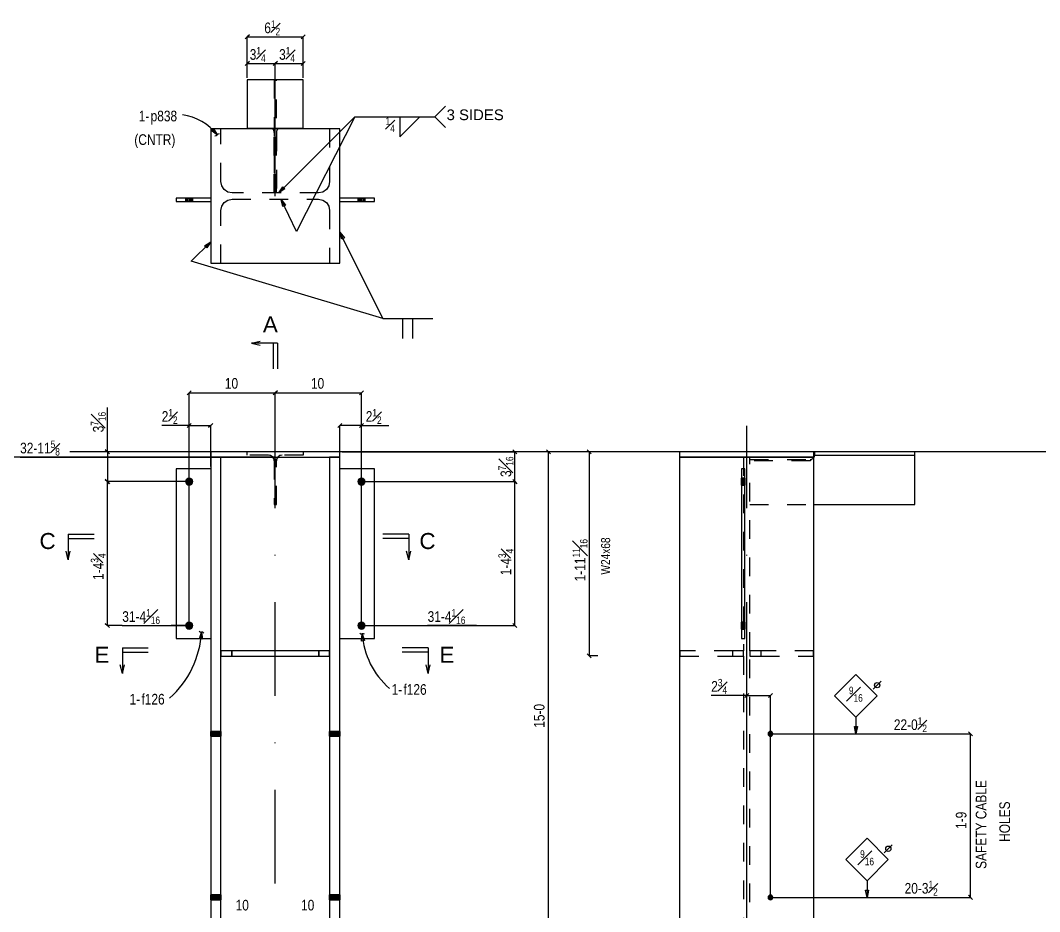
# Model space of a CAD drawing. Extents: x -269 to 49, y -129 to 125.
# Drawn here: x -205.6 to -87.3, y 21.3 to 124.9 of the extents above; entities that cross this region are included whole.
import ezdxf
from ezdxf.enums import TextEntityAlignment as Align

# ---------------------------------------------------------------- set-up
doc = ezdxf.new("R2010")
doc.units = 0
doc.header["$LTSCALE"] = 108.455651
doc.header["$MEASUREMENT"] = 0
doc.linetypes.add('SDS2_5', pattern=[0.04, 0.02, -0.02])
doc.linetypes.add('SDS2_6', pattern=[0.2, 0.1, -0.05, 0, -0.05])
doc.layers.get('0').update_dxf_attribs({"linetype": 'CONTINUOUS'})
for name, color, linetype in [('OUTLINE', 7, 'CONTINUOUS'), ('SYSTEM_ANNOTATION', 7, 'CONTINUOUS'), ('USER_ADJUSTED', 7, 'CONTINUOUS'), ('USER_ANNOTATION', 7, 'CONTINUOUS')]:
    doc.layers.add(name, color=color, linetype=linetype)
doc.styles.add('ARIAL', font='arial.ttf', dxfattribs={"width": 0.8, "height": 0.2})

msp = doc.modelspace()

# ---------------------------------------------------------------- hatches: boundary and pattern name
for points in [[(-186, 71.7), (-186.16, 71.67), (-186.29, 71.58), (-186.38, 71.45), (-186.41, 71.29), (-186.38, 71.13), (-186.29, 71), (-186.16, 70.91), (-186, 70.88), (-185.84, 70.91), (-185.71, 71), (-185.62, 71.13), (-185.59, 71.29), (-185.62, 71.45), (-185.71, 71.58), (-185.84, 71.67), (-186, 71.7)], [(-166, 71.7), (-166.16, 71.67), (-166.29, 71.58), (-166.38, 71.45), (-166.41, 71.29), (-166.38, 71.13), (-166.29, 71), (-166.16, 70.91), (-166, 70.88), (-165.84, 70.91), (-165.71, 71), (-165.62, 71.13), (-165.59, 71.29), (-165.62, 71.45), (-165.71, 71.58), (-165.84, 71.67), (-166, 71.7)], [(-186, 54.97), (-186.16, 54.94), (-186.29, 54.85), (-186.38, 54.72), (-186.41, 54.56), (-186.38, 54.41), (-186.29, 54.28), (-186.16, 54.19), (-186, 54.16), (-185.84, 54.19), (-185.71, 54.28), (-185.62, 54.41), (-185.59, 54.56), (-185.62, 54.72), (-185.71, 54.85), (-185.84, 54.94), (-186, 54.97)], [(-166, 54.97), (-166.16, 54.94), (-166.29, 54.85), (-166.38, 54.72), (-166.41, 54.56), (-166.38, 54.41), (-166.29, 54.28), (-166.16, 54.19), (-166, 54.16), (-165.84, 54.19), (-165.71, 54.28), (-165.62, 54.41), (-165.59, 54.56), (-165.62, 54.72), (-165.71, 54.85), (-165.84, 54.94), (-166, 54.97)], [(-118.51, 42.28), (-118.62, 42.26), (-118.71, 42.2), (-118.77, 42.11), (-118.79, 42), (-118.77, 41.89), (-118.71, 41.8), (-118.62, 41.74), (-118.51, 41.72), (-118.4, 41.74), (-118.31, 41.8), (-118.25, 41.89), (-118.23, 42), (-118.25, 42.11), (-118.31, 42.2), (-118.4, 42.26), (-118.51, 42.28)], [(-118.51, 23.28), (-118.62, 23.26), (-118.71, 23.2), (-118.77, 23.11), (-118.79, 23), (-118.77, 22.89), (-118.71, 22.8), (-118.62, 22.74), (-118.51, 22.72), (-118.4, 22.74), (-118.31, 22.8), (-118.25, 22.89), (-118.23, 23), (-118.25, 23.11), (-118.31, 23.2), (-118.4, 23.26), (-118.51, 23.28)]]:
    msp.add_hatch(color=3).paths.add_polyline_path(points, flags=16)

# ---------------------------------------------------------------- linework, layer by layer
at = {"layer": 'OUTLINE', "color": 2, "linetype": 'CONTINUOUS'}
for p, q in [((-172.75, 117.95), (-179.25, 117.95)), ((-179.25, 117.95), (-179.25, 112.32)), ((-172.75, 112.32), (-172.75, 117.95)), ((-168.5, 112.25), (-183.5, 112.25)), ((-183.5, 112.25), (-183.5, 96.65)), ((-179.25, 112.32), (-176.62, 112.32)), ((-176.62, 112.32), (-175.38, 112.32)), ((-176.62, 112.32), (-176.57, 112.31)), ((-176.57, 112.31), (-176.54, 112.31)), ((-176.54, 112.31), (-176.33, 112.28)), ((-176.33, 112.28), (-176.31, 112.28)), ((-176.31, 112.28), (-176.29, 112.25)), ((-175.71, 112.25), (-175.69, 112.28)), ((-175.69, 112.28), (-175.67, 112.28)), ((-175.67, 112.28), (-175.46, 112.31)), ((-175.46, 112.31), (-175.43, 112.31)), ((-175.43, 112.31), (-175.38, 112.32)), ((-175.38, 112.32), (-172.75, 112.32)), ((-168.5, 96.65), (-168.5, 112.25)), ((-183.5, 104.21), (-187.5, 104.21)), ((-187.5, 104.21), (-187.5, 103.84)), ((-186.41, 104.22), (-186.41, 104.21)), ((-185.59, 104.21), (-185.59, 104.22)), ((-164.5, 104.21), (-168.5, 104.21)), ((-166.41, 104.22), (-166.41, 104.21)), ((-165.59, 104.21), (-165.59, 104.22)), ((-164.5, 103.84), (-164.5, 104.21)), ((-187.5, 103.84), (-183.5, 103.84)), ((-186.41, 103.84), (-186.41, 103.83)), ((-185.59, 103.83), (-185.59, 103.84)), ((-168.5, 103.84), (-164.5, 103.84)), ((-166.41, 103.84), (-166.41, 103.83)), ((-165.59, 103.83), (-165.59, 103.84)), ((-183.5, 96.65), (-168.5, 96.65)), ((-183.5, 74.75), (-183.5, 74.12)), ((-168.5, 74.75), (-183.5, 74.75)), ((-168.5, 74.12), (-168.5, 74.75)), ((-129.06, 74.75), (-129.06, 74.12)), ((-113.46, 74.75), (-129.06, 74.75)), ((-113.46, 74.12), (-113.46, 74.75)), ((-101.76, 74.75), (-113.39, 74.75)), ((-113.39, 74.75), (-113.39, 74.37)), ((-101.76, 74.37), (-101.76, 74.75)), ((-183.5, 74.12), (-168.5, 74.12)), ((-182.31, 74.12), (-183.5, 74.12)), ((-183.5, 74.12), (-183.5, -29.43)), ((-182.31, -30.5), (-182.31, 74.12)), ((-168.5, 74.12), (-169.69, 74.12)), ((-169.69, 74.12), (-169.69, -30.5)), ((-168.5, -29.43), (-168.5, 74.12)), ((-129.06, 74.12), (-113.46, 74.12)), ((-113.46, 74.12), (-129.06, 74.12)), ((-129.06, 74.12), (-129.06, -29.43)), ((-113.43, 74.17), (-113.46, 74.13)), ((-113.46, -29.43), (-113.46, 74.12)), ((-113.4, 74.32), (-113.43, 74.18)), ((-113.43, 74.18), (-113.43, 74.17)), ((-113.39, 74.37), (-113.4, 74.32)), ((-113.39, 74.33), (-113.4, 74.32)), ((-113.4, 74.32), (-113.4, 74.32)), ((-113.39, 74.37), (-101.76, 74.37)), ((-113.39, 74.37), (-113.39, 74.33)), ((-101.76, 74.32), (-101.76, 74.37)), ((-101.76, 74.17), (-101.76, 74.32)), ((-101.76, 73.95), (-101.76, 74.17)), ((-101.76, 73.69), (-101.76, 73.95)), ((-101.76, 68.64), (-101.76, 73.69)), ((-183.5, 72.79), (-187.5, 72.79)), ((-187.5, 72.79), (-187.5, 53.06)), ((-164.5, 72.79), (-168.5, 72.79)), ((-164.5, 53.06), (-164.5, 72.79)), ((-121.5, 72.79), (-121.87, 72.79)), ((-121.87, 72.79), (-121.87, 53.06)), ((-121.5, 53.06), (-121.5, 72.79)), ((-121.87, 71.7), (-121.88, 71.7)), ((-121.49, 71.7), (-121.5, 71.7)), ((-121.88, 70.88), (-121.87, 70.88)), ((-121.5, 70.88), (-121.49, 70.88)), ((-113.46, 68.64), (-101.76, 68.64)), ((-121.87, 54.97), (-121.88, 54.97)), ((-121.49, 54.97), (-121.5, 54.97)), ((-121.88, 54.16), (-121.87, 54.16)), ((-121.5, 54.16), (-121.49, 54.16)), ((-187.5, 53.06), (-183.5, 53.06)), ((-168.5, 53.06), (-164.5, 53.06)), ((-121.87, 53.06), (-121.5, 53.06)), ((-169.69, 51.63), (-182.31, 51.63)), ((-182.31, 51.01), (-169.69, 51.01)), ((-183.5, 42.28), (-183.5, 42.28)), ((-183.5, 41.72), (-183.5, 41.72)), ((-182.31, 42.28), (-182.31, 42.28)), ((-182.31, 41.72), (-182.31, 41.72)), ((-169.69, 42.28), (-169.69, 42.28)), ((-169.69, 41.72), (-169.69, 41.72)), ((-168.5, 42.28), (-168.5, 42.28)), ((-168.5, 41.72), (-168.5, 41.72)), ((-183.5, 23.28), (-183.5, 23.28)), ((-183.5, 22.72), (-183.5, 22.72)), ((-182.31, 23.28), (-182.31, 23.28)), ((-182.31, 22.72), (-182.31, 22.72)), ((-169.69, 23.28), (-169.69, 23.28)), ((-169.69, 22.72), (-169.69, 22.72)), ((-168.5, 23.28), (-168.5, 23.28)), ((-168.5, 22.72), (-168.5, 22.72))]:
    msp.add_line(p, q, dxfattribs=at)
at = {"layer": 'OUTLINE', "color": 1, "linetype": 'SDS2_5'}
for p, q in [((-176.12, 117.95), (-176.12, 104.82)), ((-175.88, 104.82), (-175.88, 117.95)), ((-182.31, 106.13), (-182.31, 112.25)), ((-176.21, 112.17), (-176.29, 112.25)), ((-176.17, 112.07), (-176.21, 112.17)), ((-176.16, 112.02), (-176.17, 112.07)), ((-176.15, 112.01), (-176.16, 112.02)), ((-176.12, 111.82), (-176.15, 112.01)), ((-176.12, 104.82), (-176.12, 111.82)), ((-175.85, 112.01), (-175.88, 111.82)), ((-175.88, 111.82), (-175.88, 104.82)), ((-175.84, 112.02), (-175.85, 112.01)), ((-175.83, 112.07), (-175.84, 112.02)), ((-175.79, 112.17), (-175.83, 112.07)), ((-175.71, 112.25), (-175.79, 112.17)), ((-169.69, 112.25), (-169.69, 106.13)), ((-182.21, 105.63), (-182.31, 106.13)), ((-181.93, 105.21), (-182.21, 105.63)), ((-169.79, 105.63), (-170.07, 105.21)), ((-169.69, 106.13), (-169.79, 105.63)), ((-186.41, 104.22), (-186.38, 104.22)), ((-186.41, 104.21), (-186.41, 103.84)), ((-186.38, 104.21), (-186.38, 104.22)), ((-186.38, 104.22), (-186.29, 104.22)), ((-186.38, 103.84), (-186.38, 104.21)), ((-186.29, 104.21), (-186.29, 104.22)), ((-186.29, 104.22), (-186.16, 104.22)), ((-186.29, 103.84), (-186.29, 104.21)), ((-186.16, 104.21), (-186.16, 104.22)), ((-186.16, 104.22), (-186, 104.22)), ((-186.16, 103.84), (-186.16, 104.21)), ((-186, 104.22), (-186, 104.21)), ((-186, 104.22), (-185.84, 104.22)), ((-186, 104.21), (-186, 103.84)), ((-185.84, 104.22), (-185.71, 104.22)), ((-185.84, 104.22), (-185.84, 104.21)), ((-185.84, 104.21), (-185.84, 103.84)), ((-185.71, 104.22), (-185.62, 104.22)), ((-185.71, 104.22), (-185.71, 104.21)), ((-185.71, 104.21), (-185.71, 103.84)), ((-185.62, 104.22), (-185.59, 104.22)), ((-185.62, 104.22), (-185.62, 104.21)), ((-185.62, 104.21), (-185.62, 103.84)), ((-185.59, 103.84), (-185.59, 104.21)), ((-181.5, 104.92), (-181.93, 105.21)), ((-181, 104.82), (-181.5, 104.92)), ((-171, 104.82), (-181, 104.82)), ((-170.5, 104.92), (-171, 104.82)), ((-170.07, 105.21), (-170.5, 104.92)), ((-166.41, 104.22), (-166.38, 104.22)), ((-166.41, 104.21), (-166.41, 103.84)), ((-166.38, 104.21), (-166.38, 104.22)), ((-166.38, 104.22), (-166.29, 104.22)), ((-166.38, 103.84), (-166.38, 104.21)), ((-166.29, 104.21), (-166.29, 104.22)), ((-166.29, 104.22), (-166.16, 104.22)), ((-166.29, 103.84), (-166.29, 104.21)), ((-166.16, 104.21), (-166.16, 104.22)), ((-166.16, 104.22), (-166, 104.22)), ((-166.16, 103.84), (-166.16, 104.21)), ((-166, 104.21), (-166, 104.22)), ((-166, 104.22), (-165.84, 104.22)), ((-166, 103.84), (-166, 104.21)), ((-165.84, 104.22), (-165.84, 104.21)), ((-165.84, 104.22), (-165.71, 104.22)), ((-165.84, 104.21), (-165.84, 103.84)), ((-165.71, 104.22), (-165.71, 104.21)), ((-165.71, 104.22), (-165.62, 104.22)), ((-165.71, 104.21), (-165.71, 103.84)), ((-165.62, 104.22), (-165.62, 104.21)), ((-165.62, 104.22), (-165.59, 104.22)), ((-165.62, 104.21), (-165.62, 103.84)), ((-165.59, 103.84), (-165.59, 104.21)), ((-186.38, 103.83), (-186.41, 103.83)), ((-186.38, 103.83), (-186.38, 103.84)), ((-186.29, 103.83), (-186.38, 103.83)), ((-186.29, 103.83), (-186.29, 103.84)), ((-186.16, 103.83), (-186.29, 103.83)), ((-186.16, 103.83), (-186.16, 103.84)), ((-186, 103.83), (-186.16, 103.83)), ((-186, 103.84), (-186, 103.83)), ((-185.84, 103.83), (-186, 103.83)), ((-185.84, 103.84), (-185.84, 103.83)), ((-185.71, 103.83), (-185.84, 103.83)), ((-185.71, 103.84), (-185.71, 103.83)), ((-185.62, 103.83), (-185.71, 103.83)), ((-185.62, 103.84), (-185.62, 103.83)), ((-185.59, 103.83), (-185.62, 103.83)), ((-182.31, 102.77), (-182.21, 103.27)), ((-182.21, 103.27), (-181.93, 103.69)), ((-181.93, 103.69), (-181.5, 103.98)), ((-181.5, 103.98), (-181, 104.08)), ((-181, 104.08), (-171, 104.08)), ((-171, 104.08), (-170.5, 103.98)), ((-170.5, 103.98), (-170.07, 103.69)), ((-170.07, 103.69), (-169.79, 103.27)), ((-169.79, 103.27), (-169.69, 102.77)), ((-166.38, 103.83), (-166.41, 103.83)), ((-166.38, 103.83), (-166.38, 103.84)), ((-166.29, 103.83), (-166.38, 103.83)), ((-166.29, 103.83), (-166.29, 103.84)), ((-166.16, 103.83), (-166.29, 103.83)), ((-166.16, 103.83), (-166.16, 103.84)), ((-166, 103.83), (-166.16, 103.83)), ((-166, 103.83), (-166, 103.84)), ((-165.84, 103.83), (-166, 103.83)), ((-165.84, 103.84), (-165.84, 103.83)), ((-165.71, 103.83), (-165.84, 103.83)), ((-165.71, 103.84), (-165.71, 103.83)), ((-165.62, 103.83), (-165.71, 103.83)), ((-165.62, 103.84), (-165.62, 103.83)), ((-165.59, 103.83), (-165.62, 103.83)), ((-182.31, 96.65), (-182.31, 102.77)), ((-169.69, 102.77), (-169.69, 96.65)), ((-179.25, 74.37), (-179.25, 74.75)), ((-172.75, 74.75), (-172.75, 74.37)), ((-176.8, 74.37), (-179.25, 74.37)), ((-176.62, 74.33), (-176.8, 74.37)), ((-176.57, 74.32), (-176.62, 74.37)), ((-176.57, 74.32), (-176.62, 74.33)), ((-176.54, 74.32), (-176.57, 74.32)), ((-176.33, 74.18), (-176.54, 74.32)), ((-176.31, 74.17), (-176.33, 74.18)), ((-176.28, 74.12), (-176.31, 74.17)), ((-176.21, 74.02), (-176.28, 74.12)), ((-176.17, 73.95), (-176.21, 74.02)), ((-176.16, 73.91), (-176.17, 73.95)), ((-176.15, 73.91), (-176.16, 73.91)), ((-176.15, 73.88), (-176.16, 73.91)), ((-176.12, 73.87), (-176.15, 73.91)), ((-176.12, 73.69), (-176.15, 73.88)), ((-175.88, 73.87), (-176.12, 73.87)), ((-176.12, 73.87), (-176.12, 73.69)), ((-176.12, 73.69), (-176.12, 73.69)), ((-176.12, 73.69), (-176.12, 68.64)), ((-175.85, 73.91), (-175.88, 73.87)), ((-175.85, 73.88), (-175.88, 73.69)), ((-175.88, 73.69), (-175.88, 73.87)), ((-175.88, 68.64), (-175.88, 73.69)), ((-175.88, 73.69), (-175.88, 73.69)), ((-175.84, 73.91), (-175.85, 73.91)), ((-175.84, 73.91), (-175.85, 73.88)), ((-175.83, 73.95), (-175.84, 73.91)), ((-175.79, 74.02), (-175.83, 73.95)), ((-175.72, 74.12), (-175.79, 74.02)), ((-175.69, 74.17), (-175.72, 74.12)), ((-175.67, 74.18), (-175.69, 74.17)), ((-175.46, 74.32), (-175.67, 74.18)), ((-175.43, 74.32), (-175.46, 74.32)), ((-175.38, 74.37), (-175.43, 74.32)), ((-175.38, 74.33), (-175.43, 74.32)), ((-175.2, 74.37), (-175.38, 74.33)), ((-172.75, 74.37), (-175.2, 74.37)), ((-121.63, 74.12), (-121.63, 51.63)), ((-120.89, 51.63), (-120.89, 74.12)), ((-120.89, 73.87), (-113.89, 73.87)), ((-113.89, 73.69), (-120.89, 73.69)), ((-113.89, 73.87), (-113.7, 73.91)), ((-113.7, 73.88), (-113.89, 73.69)), ((-113.69, 73.91), (-113.7, 73.88)), ((-113.64, 73.95), (-113.69, 73.91)), ((-113.54, 74.02), (-113.64, 73.95)), ((-113.46, 74.13), (-113.54, 74.02)), ((-121.88, 71.67), (-121.88, 71.7)), ((-121.88, 71.67), (-121.87, 71.67)), ((-121.88, 71.58), (-121.88, 71.67)), ((-121.88, 71.58), (-121.87, 71.58)), ((-121.88, 71.45), (-121.88, 71.58)), ((-121.88, 71.45), (-121.87, 71.45)), ((-121.88, 71.29), (-121.88, 71.45)), ((-121.88, 71.29), (-121.87, 71.29)), ((-121.88, 71.13), (-121.88, 71.29)), ((-121.87, 71.13), (-121.88, 71.13)), ((-121.88, 71), (-121.88, 71.13)), ((-121.5, 71.7), (-121.87, 71.7)), ((-121.87, 71.67), (-121.5, 71.67)), ((-121.87, 71.58), (-121.5, 71.58)), ((-121.87, 71.45), (-121.5, 71.45)), ((-121.87, 71.29), (-121.5, 71.29)), ((-121.5, 71.13), (-121.87, 71.13)), ((-121.5, 71.67), (-121.49, 71.67)), ((-121.5, 71.58), (-121.49, 71.58)), ((-121.5, 71.45), (-121.49, 71.45)), ((-121.5, 71.29), (-121.49, 71.29)), ((-121.49, 71.13), (-121.5, 71.13)), ((-121.49, 71.7), (-121.49, 71.67)), ((-121.49, 71.67), (-121.49, 71.58)), ((-121.49, 71.58), (-121.49, 71.45)), ((-121.49, 71.45), (-121.49, 71.29)), ((-121.49, 71.29), (-121.49, 71.13)), ((-121.49, 71.13), (-121.49, 71)), ((-121.87, 71), (-121.88, 71)), ((-121.88, 70.91), (-121.88, 71)), ((-121.87, 70.91), (-121.88, 70.91)), ((-121.88, 70.88), (-121.88, 70.91)), ((-121.5, 71), (-121.87, 71)), ((-121.5, 70.91), (-121.87, 70.91)), ((-121.87, 70.88), (-121.5, 70.88)), ((-121.49, 71), (-121.5, 71)), ((-121.49, 70.91), (-121.5, 70.91)), ((-121.49, 71), (-121.49, 70.91)), ((-121.49, 70.91), (-121.49, 70.88)), ((-176.12, 68.64), (-175.88, 68.64)), ((-120.89, 68.64), (-113.46, 68.64)), ((-121.88, 54.94), (-121.88, 54.97)), ((-121.88, 54.94), (-121.87, 54.94)), ((-121.88, 54.85), (-121.88, 54.94)), ((-121.88, 54.85), (-121.87, 54.85)), ((-121.88, 54.72), (-121.88, 54.85)), ((-121.88, 54.72), (-121.87, 54.72)), ((-121.88, 54.56), (-121.88, 54.72)), ((-121.88, 54.56), (-121.87, 54.56)), ((-121.88, 54.41), (-121.88, 54.56)), ((-121.5, 54.97), (-121.87, 54.97)), ((-121.87, 54.94), (-121.5, 54.94)), ((-121.87, 54.85), (-121.5, 54.85)), ((-121.87, 54.72), (-121.5, 54.72)), ((-121.87, 54.56), (-121.5, 54.56)), ((-121.5, 54.94), (-121.49, 54.94)), ((-121.5, 54.85), (-121.49, 54.85)), ((-121.5, 54.72), (-121.49, 54.72)), ((-121.5, 54.56), (-121.49, 54.56)), ((-121.49, 54.97), (-121.49, 54.94)), ((-121.49, 54.94), (-121.49, 54.85)), ((-121.49, 54.85), (-121.49, 54.72)), ((-121.49, 54.72), (-121.49, 54.56)), ((-121.49, 54.56), (-121.49, 54.41)), ((-121.87, 54.41), (-121.88, 54.41)), ((-121.88, 54.28), (-121.88, 54.41)), ((-121.87, 54.28), (-121.88, 54.28)), ((-121.88, 54.19), (-121.88, 54.28)), ((-121.87, 54.19), (-121.88, 54.19)), ((-121.88, 54.16), (-121.88, 54.19)), ((-121.5, 54.41), (-121.87, 54.41)), ((-121.5, 54.28), (-121.87, 54.28)), ((-121.5, 54.19), (-121.87, 54.19)), ((-121.87, 54.16), (-121.5, 54.16)), ((-121.49, 54.41), (-121.5, 54.41)), ((-121.49, 54.28), (-121.5, 54.28)), ((-121.49, 54.19), (-121.5, 54.19)), ((-121.49, 54.41), (-121.49, 54.28)), ((-121.49, 54.28), (-121.49, 54.19)), ((-121.49, 54.19), (-121.49, 54.16)), ((-182.31, 51.63), (-182.31, 51.01)), ((-182.31, 51.63), (-182.31, 51.63)), ((-182.31, 51.01), (-182.31, 51.01)), ((-181.06, 51.01), (-181.06, 51.63)), ((-181.06, 51.63), (-181.06, 51.01)), ((-170.94, 51.63), (-170.94, 51.01)), ((-170.94, 51.01), (-170.94, 51.63)), ((-169.69, 51.01), (-169.69, 51.63)), ((-169.69, 51.63), (-169.69, 51.63)), ((-169.69, 51.01), (-169.69, 51.01)), ((-129.01, 51.63), (-129.01, 51.01)), ((-122.88, 51.63), (-129.01, 51.63)), ((-129.01, 51.01), (-122.88, 51.01)), ((-122.88, 51.01), (-122.88, 51.63)), ((-121.63, 51.63), (-122.88, 51.63)), ((-122.88, 51.01), (-121.63, 51.01)), ((-121.63, 51.01), (-121.63, 51.63)), ((-121.63, 51.01), (-121.63, 13.75)), ((-120.89, 51.63), (-120.89, 51.01)), ((-119.64, 51.63), (-120.89, 51.63)), ((-120.89, 51.01), (-119.64, 51.01)), ((-120.89, 13.75), (-120.89, 51.01)), ((-119.64, 51.63), (-119.64, 51.01)), ((-113.51, 51.63), (-119.64, 51.63)), ((-119.64, 51.01), (-113.51, 51.01)), ((-113.51, 51.01), (-113.51, 51.63)), ((-183.5, 42.26), (-183.5, 42.28)), ((-182.31, 42.28), (-183.5, 42.28)), ((-183.5, 42.2), (-183.5, 42.26)), ((-183.5, 42.26), (-183.5, 42.26)), ((-183.5, 42.26), (-182.31, 42.26)), ((-183.5, 42.11), (-183.5, 42.2)), ((-183.5, 42.2), (-183.5, 42.2)), ((-183.5, 42.2), (-182.31, 42.2)), ((-183.5, 42), (-183.5, 42.11)), ((-183.5, 42.11), (-183.5, 42.11)), ((-183.5, 42.11), (-182.31, 42.11)), ((-182.31, 42), (-183.5, 42)), ((-183.5, 42), (-183.5, 42)), ((-183.5, 41.89), (-183.5, 42)), ((-183.5, 41.8), (-183.5, 41.89)), ((-182.31, 41.89), (-183.5, 41.89)), ((-183.5, 41.89), (-183.5, 41.89)), ((-183.5, 41.74), (-183.5, 41.8)), ((-182.31, 41.8), (-183.5, 41.8)), ((-183.5, 41.8), (-183.5, 41.8)), ((-183.5, 41.72), (-183.5, 41.74)), ((-182.31, 41.74), (-183.5, 41.74)), ((-183.5, 41.74), (-183.5, 41.74)), ((-183.5, 41.72), (-182.31, 41.72)), ((-182.31, 42.28), (-182.31, 42.26)), ((-182.31, 42.26), (-182.31, 42.26)), ((-182.31, 42.26), (-182.31, 42.2)), ((-182.31, 42.2), (-182.31, 42.2)), ((-182.31, 42.2), (-182.31, 42.11)), ((-182.31, 42.11), (-182.31, 42.11)), ((-182.31, 42.11), (-182.31, 42)), ((-182.31, 42), (-182.31, 42)), ((-182.31, 42), (-182.31, 41.89)), ((-182.31, 41.89), (-182.31, 41.8)), ((-182.31, 41.89), (-182.31, 41.89)), ((-182.31, 41.8), (-182.31, 41.74)), ((-182.31, 41.8), (-182.31, 41.8)), ((-182.31, 41.74), (-182.31, 41.72)), ((-182.31, 41.74), (-182.31, 41.74)), ((-168.5, 42.28), (-169.69, 42.28)), ((-169.69, 42.26), (-169.69, 42.28)), ((-169.69, 42.26), (-169.69, 42.26)), ((-169.69, 42.26), (-168.5, 42.26)), ((-169.69, 42.2), (-169.69, 42.26)), ((-169.69, 42.2), (-169.69, 42.2)), ((-169.69, 42.2), (-168.5, 42.2)), ((-169.69, 42.11), (-169.69, 42.2)), ((-169.69, 42.11), (-169.69, 42.11)), ((-169.69, 42.11), (-168.5, 42.11)), ((-169.69, 42), (-169.69, 42.11)), ((-169.69, 42), (-169.69, 42)), ((-169.69, 42), (-168.5, 42)), ((-169.69, 41.89), (-169.69, 42)), ((-168.5, 41.89), (-169.69, 41.89)), ((-169.69, 41.89), (-169.69, 41.89)), ((-169.69, 41.8), (-169.69, 41.89)), ((-168.5, 41.8), (-169.69, 41.8)), ((-169.69, 41.8), (-169.69, 41.8)), ((-169.69, 41.74), (-169.69, 41.8)), ((-168.5, 41.74), (-169.69, 41.74)), ((-169.69, 41.74), (-169.69, 41.74)), ((-169.69, 41.72), (-169.69, 41.74)), ((-169.69, 41.72), (-168.5, 41.72)), ((-168.5, 42.28), (-168.5, 42.26)), ((-168.5, 42.26), (-168.5, 42.26)), ((-168.5, 42.26), (-168.5, 42.2)), ((-168.5, 42.2), (-168.5, 42.2)), ((-168.5, 42.2), (-168.5, 42.11)), ((-168.5, 42.11), (-168.5, 42.11)), ((-168.5, 42.11), (-168.5, 42)), ((-168.5, 42), (-168.5, 42)), ((-168.5, 42), (-168.5, 41.89)), ((-168.5, 41.89), (-168.5, 41.89)), ((-168.5, 41.89), (-168.5, 41.8)), ((-168.5, 41.8), (-168.5, 41.8)), ((-168.5, 41.8), (-168.5, 41.74)), ((-168.5, 41.74), (-168.5, 41.74)), ((-168.5, 41.74), (-168.5, 41.72)), ((-183.5, 23.26), (-183.5, 23.28)), ((-182.31, 23.28), (-183.5, 23.28)), ((-183.5, 23.2), (-183.5, 23.26)), ((-183.5, 23.26), (-183.5, 23.26)), ((-183.5, 23.26), (-182.31, 23.26)), ((-183.5, 23.11), (-183.5, 23.2)), ((-183.5, 23.2), (-183.5, 23.2)), ((-183.5, 23.2), (-182.31, 23.2)), ((-183.5, 23), (-183.5, 23.11)), ((-183.5, 23.11), (-183.5, 23.11)), ((-183.5, 23.11), (-182.31, 23.11)), ((-182.31, 23), (-183.5, 23)), ((-183.5, 23), (-183.5, 23)), ((-183.5, 22.89), (-183.5, 23)), ((-183.5, 22.8), (-183.5, 22.89)), ((-182.31, 22.89), (-183.5, 22.89)), ((-183.5, 22.89), (-183.5, 22.89)), ((-183.5, 22.74), (-183.5, 22.8)), ((-182.31, 22.8), (-183.5, 22.8)), ((-183.5, 22.8), (-183.5, 22.8)), ((-183.5, 22.72), (-183.5, 22.74)), ((-182.31, 22.74), (-183.5, 22.74)), ((-183.5, 22.74), (-183.5, 22.74)), ((-183.5, 22.72), (-182.31, 22.72)), ((-182.31, 23.28), (-182.31, 23.26)), ((-182.31, 23.26), (-182.31, 23.26)), ((-182.31, 23.26), (-182.31, 23.2)), ((-182.31, 23.2), (-182.31, 23.2)), ((-182.31, 23.2), (-182.31, 23.11)), ((-182.31, 23.11), (-182.31, 23.11)), ((-182.31, 23.11), (-182.31, 23)), ((-182.31, 23), (-182.31, 23)), ((-182.31, 23), (-182.31, 22.89)), ((-182.31, 22.89), (-182.31, 22.8)), ((-182.31, 22.89), (-182.31, 22.89)), ((-182.31, 22.8), (-182.31, 22.74)), ((-182.31, 22.8), (-182.31, 22.8)), ((-182.31, 22.74), (-182.31, 22.72)), ((-182.31, 22.74), (-182.31, 22.74)), ((-168.5, 23.28), (-169.69, 23.28)), ((-169.69, 23.26), (-169.69, 23.28)), ((-169.69, 23.26), (-169.69, 23.26)), ((-169.69, 23.26), (-168.5, 23.26)), ((-169.69, 23.2), (-169.69, 23.26)), ((-169.69, 23.2), (-169.69, 23.2)), ((-169.69, 23.2), (-168.5, 23.2)), ((-169.69, 23.11), (-169.69, 23.2)), ((-169.69, 23.11), (-169.69, 23.11)), ((-169.69, 23.11), (-168.5, 23.11)), ((-169.69, 23), (-169.69, 23.11)), ((-169.69, 23), (-169.69, 23)), ((-169.69, 23), (-168.5, 23)), ((-169.69, 22.89), (-169.69, 23)), ((-168.5, 22.89), (-169.69, 22.89)), ((-169.69, 22.89), (-169.69, 22.89)), ((-169.69, 22.8), (-169.69, 22.89)), ((-168.5, 22.8), (-169.69, 22.8)), ((-169.69, 22.8), (-169.69, 22.8)), ((-169.69, 22.74), (-169.69, 22.8)), ((-168.5, 22.74), (-169.69, 22.74)), ((-169.69, 22.74), (-169.69, 22.74)), ((-169.69, 22.72), (-169.69, 22.74)), ((-169.69, 22.72), (-168.5, 22.72)), ((-168.5, 23.28), (-168.5, 23.26)), ((-168.5, 23.26), (-168.5, 23.26)), ((-168.5, 23.26), (-168.5, 23.2)), ((-168.5, 23.2), (-168.5, 23.2)), ((-168.5, 23.2), (-168.5, 23.11)), ((-168.5, 23.11), (-168.5, 23.11)), ((-168.5, 23.11), (-168.5, 23)), ((-168.5, 23), (-168.5, 23)), ((-168.5, 23), (-168.5, 22.89)), ((-168.5, 22.89), (-168.5, 22.89)), ((-168.5, 22.89), (-168.5, 22.8)), ((-168.5, 22.8), (-168.5, 22.8)), ((-168.5, 22.8), (-168.5, 22.74)), ((-168.5, 22.74), (-168.5, 22.74)), ((-168.5, 22.74), (-168.5, 22.72))]:
    msp.add_line(p, q, dxfattribs=at)
at = {"layer": 'OUTLINE', "color": 2, "linetype": 'CONTINUOUS'}
for points in [[(-186, 71.7), (-186.16, 71.67), (-186.29, 71.58), (-186.38, 71.45), (-186.41, 71.29), (-186.38, 71.13), (-186.29, 71), (-186.16, 70.91), (-186, 70.88), (-185.84, 70.91), (-185.71, 71), (-185.62, 71.13), (-185.59, 71.29), (-185.62, 71.45), (-185.71, 71.58), (-185.84, 71.67), (-186, 71.7)], [(-166, 71.7), (-166.16, 71.67), (-166.29, 71.58), (-166.38, 71.45), (-166.41, 71.29), (-166.38, 71.13), (-166.29, 71), (-166.16, 70.91), (-166, 70.88), (-165.84, 70.91), (-165.71, 71), (-165.62, 71.13), (-165.59, 71.29), (-165.62, 71.45), (-165.71, 71.58), (-165.84, 71.67), (-166, 71.7)], [(-186, 54.97), (-186.16, 54.94), (-186.29, 54.85), (-186.38, 54.72), (-186.41, 54.56), (-186.38, 54.41), (-186.29, 54.28), (-186.16, 54.19), (-186, 54.16), (-185.84, 54.19), (-185.71, 54.28), (-185.62, 54.41), (-185.59, 54.56), (-185.62, 54.72), (-185.71, 54.85), (-185.84, 54.94), (-186, 54.97)], [(-166, 54.97), (-166.16, 54.94), (-166.29, 54.85), (-166.38, 54.72), (-166.41, 54.56), (-166.38, 54.41), (-166.29, 54.28), (-166.16, 54.19), (-166, 54.16), (-165.84, 54.19), (-165.71, 54.28), (-165.62, 54.41), (-165.59, 54.56), (-165.62, 54.72), (-165.71, 54.85), (-165.84, 54.94), (-166, 54.97)]]:
    msp.add_lwpolyline(points, close=True, dxfattribs=at)
at = {"layer": 'OUTLINE', "color": 1, "linetype": 'CONTINUOUS'}
for points in [[(-118.51, 42.28), (-118.62, 42.26), (-118.71, 42.2), (-118.77, 42.11), (-118.79, 42), (-118.77, 41.89), (-118.71, 41.8), (-118.62, 41.74), (-118.51, 41.72), (-118.4, 41.74), (-118.31, 41.8), (-118.25, 41.89), (-118.23, 42), (-118.25, 42.11), (-118.31, 42.2), (-118.4, 42.26), (-118.51, 42.28)], [(-118.51, 23.28), (-118.62, 23.26), (-118.71, 23.2), (-118.77, 23.11), (-118.79, 23), (-118.77, 22.89), (-118.71, 22.8), (-118.62, 22.74), (-118.51, 22.72), (-118.4, 22.74), (-118.31, 22.8), (-118.25, 22.89), (-118.23, 23), (-118.25, 23.11), (-118.31, 23.2), (-118.4, 23.26), (-118.51, 23.28)]]:
    msp.add_lwpolyline(points, close=True, dxfattribs=at)
at = {"layer": 'SYSTEM_ANNOTATION', "color": 3, "linetype": 'CONTINUOUS'}
for p, q in [((-178.75, 87.37), (-177.75, 87.62)), ((-175.75, 87.37), (-178.75, 87.37)), ((-178.75, 87.37), (-177.75, 87.12)), ((-176.25, 87.37), (-176.25, 84.37)), ((-175.75, 87.37), (-175.75, 84.37)), ((-200.05, 65.2), (-197.05, 65.2)), ((-200.05, 65.2), (-200.05, 62.2)), ((-160.5, 65.2), (-163.5, 65.2)), ((-160.5, 65.2), (-160.5, 62.2)), ((-200.05, 64.7), (-197.05, 64.7)), ((-160.5, 64.7), (-163.5, 64.7)), ((-200.05, 62.2), (-200.3, 63.2)), ((-200.05, 62.2), (-199.8, 63.2)), ((-160.5, 62.2), (-160.75, 63.2)), ((-160.5, 62.2), (-160.25, 63.2)), ((-193.75, 52), (-190.75, 52)), ((-193.75, 52), (-193.75, 49)), ((-193.75, 51.5), (-190.75, 51.5)), ((-158.25, 52), (-161.25, 52)), ((-158.25, 51.5), (-161.25, 51.5)), ((-158.25, 52), (-158.25, 49)), ((-193.75, 49), (-194, 50)), ((-193.75, 49), (-193.5, 50)), ((-158.25, 49), (-158.5, 50)), ((-158.25, 49), (-158, 50))]:
    msp.add_line(p, q, dxfattribs=at)
at = {"layer": 'SYSTEM_ANNOTATION', "color": 1, "linetype": 'CONTINUOUS'}
for p, q in [((-186.24, 81.36), (-185.76, 81.84)), ((-185.76, 81.84), (-186, 81.6)), ((-176.24, 81.36), (-175.76, 81.84)), ((-176.24, 81.36), (-175.76, 81.84)), ((-175.76, 81.84), (-176, 81.6)), ((-175.76, 81.84), (-176, 81.6)), ((-166.24, 81.36), (-165.76, 81.84)), ((-165.76, 81.84), (-166, 81.6)), ((-186, 81.6), (-186.24, 81.36)), ((-186, 54.56), (-186, 81.6)), ((-186, 81.6), (-176, 81.6)), ((-176, 81.6), (-176.24, 81.36)), ((-176, 81.6), (-176.24, 81.36)), ((-176, 72.79), (-176, 81.6)), ((-176, 72.79), (-176, 81.6)), ((-176, 81.6), (-166, 81.6)), ((-166, 81.6), (-166.24, 81.36)), ((-166, 54.56), (-166, 81.6)), ((-186, 77.8), (-189.19, 77.8)), ((-186.24, 77.56), (-185.76, 78.04)), ((-186, 77.8), (-186.24, 77.56)), ((-185.76, 78.04), (-186, 77.8)), ((-186, 54.56), (-186, 77.8)), ((-186, 77.8), (-183.5, 77.8)), ((-183.74, 77.56), (-183.26, 78.04)), ((-183.5, 77.8), (-183.74, 77.56)), ((-183.26, 78.04), (-183.5, 77.8)), ((-183.5, 73.04), (-183.5, 77.8)), ((-168.26, 78.04), (-168.74, 77.56)), ((-168.74, 77.56), (-168.5, 77.8)), ((-168.5, 77.8), (-168.26, 78.04)), ((-166, 77.8), (-168.5, 77.8)), ((-168.5, 73.04), (-168.5, 77.8)), ((-165.76, 78.04), (-166.24, 77.56)), ((-166.24, 77.56), (-166, 77.8)), ((-166, 77.8), (-165.76, 78.04)), ((-166, 54.56), (-166, 77.8)), ((-166, 77.8), (-162.81, 77.8)), ((-176, 74.75), (-199.84, 74.75)), ((-82.98, 74.75), (-199.84, 74.75)), ((-144.03, 74.51), (-144.5, 74.99)), ((-144.5, 74.99), (-144.26, 74.75)), ((-144.26, 13.75), (-144.26, 74.75)), ((-144.26, 74.75), (-144.03, 74.51)), ((-133.86, 74.75), (-144.26, 74.75)), ((-139.56, 74.75), (-139.8, 74.99)), ((-139.8, 74.99), (-139.33, 74.51)), ((-139.56, 74.75), (-139.56, 74.75)), ((-139.33, 74.51), (-139.56, 74.75)), ((-139.56, 74.75), (-139.56, 51.05)), ((-176, 74.12), (-207.32, 74.12)), ((-195.27, 71.05), (-195.74, 71.53)), ((-195.74, 71.53), (-195.5, 71.29)), ((-195.5, 54.56), (-195.5, 71.29)), ((-195.5, 71.29), (-195.27, 71.05)), ((-186, 71.29), (-195.5, 71.29)), ((-166, 71.29), (-148.17, 71.29)), ((-147.94, 71.05), (-148.41, 71.53)), ((-148.41, 71.53), (-148.17, 71.29)), ((-148.17, 54.56), (-148.17, 71.29)), ((-148.17, 71.29), (-147.94, 71.05)), ((-195.27, 54.33), (-195.74, 54.8)), ((-195.74, 54.8), (-195.5, 54.56)), ((-193.77, 54.56), (-195.5, 54.56)), ((-195.5, 54.56), (-195.27, 54.33)), ((-193.77, 54.56), (-193.77, 54.56)), ((-193.77, 54.56), (-188.11, 54.56)), ((-186, 54.56), (-188.11, 54.56)), ((-188.11, 54.56), (-186, 54.56)), ((-166, 54.56), (-158.31, 54.56)), ((-166, 54.56), (-152.65, 54.56)), ((-152.65, 54.56), (-158.31, 54.56)), ((-152.65, 54.56), (-148.17, 54.56)), ((-147.94, 54.33), (-148.41, 54.8)), ((-148.41, 54.8), (-148.17, 54.56)), ((-148.17, 54.56), (-147.94, 54.33)), ((-139.56, 51.05), (-139.8, 51.29)), ((-139.8, 51.29), (-139.33, 50.81)), ((-139.33, 50.81), (-139.56, 51.05)), ((-138.56, 51.05), (-139.56, 51.05)), ((-118.51, 42), (-104.18, 42)), ((-104.18, 42), (-99.25, 42)), ((-99.25, 42), (-99.25, 42)), ((-118.51, 23), (-102.93, 23)), ((-102.93, 23), (-98, 23)), ((-98, 23), (-98, 23))]:
    msp.add_line(p, q, dxfattribs=at)
at = {"layer": 'SYSTEM_ANNOTATION', "color": 1, "linetype": 'SDS2_6'}
for p, q in [((-176, -18.95), (-176, 77.75)), ((-121.26, -18.95), (-121.26, 77.75))]:
    msp.add_line(p, q, dxfattribs=at)
at = {"layer": 'USER_ADJUSTED', "color": 1, "linetype": 'CONTINUOUS'}
for p, q in [((-183.44, 112.07), (-183.17, 112.3)), ((-182.75, 111.57), (-183.44, 112.07)), ((-183.17, 112.3), (-182.75, 111.57)), ((-182.75, 111.57), (-182.75, 111.57)), ((-184.82, 53.01), (-184.56, 53.82)), ((-184.56, 53.82), (-184.56, 53.82)), ((-184.56, 53.82), (-184.47, 52.98)), ((-166, 52.77), (-165.92, 53.62)), ((-165.92, 53.62), (-165.92, 53.62)), ((-165.92, 53.62), (-165.65, 52.82)), ((-184.47, 52.98), (-184.82, 53.01)), ((-165.65, 52.82), (-166, 52.77)), ((-121.26, 46.45), (-125.39, 46.45)), ((-121.5, 46.21), (-121.03, 46.68)), ((-121.26, 46.45), (-121.5, 46.21)), ((-121.03, 46.68), (-121.26, 46.45)), ((-121.26, 13.75), (-121.26, 46.45)), ((-121.26, 46.45), (-118.51, 46.45)), ((-118.75, 46.21), (-118.28, 46.68)), ((-118.51, 46.45), (-118.75, 46.21)), ((-118.28, 46.68), (-118.51, 46.45)), ((-118.51, 23), (-118.51, 46.45)), ((-118.51, 42), (-104.18, 42)), ((-99.25, 42), (-95.27, 42)), ((-95.03, 41.76), (-95.51, 42.24)), ((-95.51, 42.24), (-95.27, 42)), ((-95.27, 23), (-95.27, 42)), ((-95.27, 42), (-95.03, 41.76)), ((-118.51, 23), (-102.93, 23)), ((-98, 23), (-95.27, 23)), ((-95.03, 22.76), (-95.51, 23.24)), ((-95.51, 23.24), (-95.27, 23)), ((-95.27, 23), (-95.03, 22.76))]:
    msp.add_line(p, q, dxfattribs=at)
for centre, radius, start, end in [((-187.56, 107.85), 6.07, 37.6744, 82.6744), ((-182.99, 111.77), 0.313, 266.5788, 319.7089), ((-182.52, 111.36), 0.313, 86.5788, 139.7089), ((-195.67, 54.47), 11.13, 311.6436, 356.6436), ((-184.58, 54.13), 0.313, 219.5151, 272.6452), ((-184.55, 53.5), 0.313, 39.5151, 92.6452), ((-166, 53.92), 0.313, 231.6914, 284.8215), ((-165.84, 53.31), 0.313, 51.6914, 104.8215), ((-156.68, 54.29), 9.27, 184.1357, 229.1357)]:
    msp.add_arc(centre, radius, start, end, dxfattribs=at)
at = {"layer": 'USER_ANNOTATION', "color": 1, "linetype": 'CONTINUOUS'}
for p, q in [((-179.48, 122.7), (-179.01, 123.17)), ((-179.01, 123.17), (-179.25, 122.93)), ((-172.99, 122.7), (-172.52, 123.17)), ((-172.52, 123.17), (-172.75, 122.93)), ((-179.25, 122.93), (-179.48, 122.7)), ((-179.25, 118.2), (-179.25, 122.93)), ((-179.25, 122.93), (-172.75, 122.93)), ((-172.75, 122.93), (-172.99, 122.7)), ((-172.75, 118.2), (-172.75, 122.93)), ((-179.48, 119.6), (-179.01, 120.08)), ((-179.25, 119.84), (-179.48, 119.6)), ((-179.01, 120.08), (-179.25, 119.84)), ((-179.25, 118.2), (-179.25, 119.84)), ((-179.25, 119.84), (-176, 119.84)), ((-176.24, 119.6), (-175.76, 120.08)), ((-176.24, 119.6), (-175.76, 120.08)), ((-176, 119.84), (-176.24, 119.6)), ((-176, 119.84), (-176.24, 119.6)), ((-175.76, 120.08), (-176, 119.84)), ((-175.76, 120.08), (-176, 119.84)), ((-176, 104.45), (-176, 119.84)), ((-176, 104.45), (-176, 119.84)), ((-176, 119.84), (-172.75, 119.84)), ((-172.99, 119.6), (-172.52, 120.08)), ((-172.75, 119.84), (-172.99, 119.6)), ((-172.52, 120.08), (-172.75, 119.84)), ((-172.75, 118.2), (-172.75, 119.84)), ((-157.47, 113.65), (-156.24, 114.88)), ((-166.76, 113.65), (-175.59, 104.82)), ((-166.76, 113.65), (-173.54, 100.32)), ((-166.76, 113.65), (-157.47, 113.65)), ((-161.54, 113.65), (-161.54, 111.33)), ((-161.54, 111.33), (-159.21, 113.65)), ((-157.47, 113.65), (-156.24, 112.42)), ((-175.59, 104.82), (-175.13, 105.53)), ((-175.13, 105.53), (-174.88, 105.28)), ((-174.88, 105.28), (-175.59, 104.82)), ((-175.59, 104.82), (-175.59, 104.82)), ((-173.54, 100.32), (-175.31, 104.07)), ((-175.31, 104.07), (-175.31, 104.07)), ((-175.31, 104.07), (-174.8, 103.4)), ((-175.12, 103.25), (-175.31, 104.07)), ((-174.8, 103.4), (-175.12, 103.25)), ((-173.54, 100.32), (-173.54, 100.32)), ((-163.51, 90.24), (-168.5, 100.26)), ((-168.5, 100.26), (-168.5, 100.26)), ((-168.5, 100.26), (-167.97, 99.6)), ((-168.29, 99.44), (-168.5, 100.26)), ((-167.97, 99.6), (-168.29, 99.44)), ((-185.77, 96.88), (-183.5, 99.15)), ((-184.21, 98.69), (-183.5, 99.15)), ((-183.96, 98.44), (-184.21, 98.69)), ((-183.5, 99.15), (-183.96, 98.44)), ((-183.5, 99.15), (-183.5, 99.15)), ((-163.51, 90.24), (-185.77, 96.88)), ((-185.77, 96.88), (-185.77, 96.88)), ((-163.51, 90.24), (-157.7, 90.24)), ((-161.19, 87.92), (-161.19, 90.24)), ((-160.03, 87.92), (-160.03, 90.24)), ((-195.5, 74.75), (-195.5, 79.91)), ((-195.5, 74.75), (-195.74, 74.99)), ((-195.74, 74.99), (-195.27, 74.51)), ((-183.75, 74.75), (-195.5, 74.75)), ((-195.27, 74.51), (-195.5, 74.75)), ((-195.5, 74.75), (-195.5, 71.29)), ((-168.25, 74.75), (-148.17, 74.75)), ((-147.94, 74.51), (-148.41, 74.99)), ((-148.41, 74.99), (-148.17, 74.75)), ((-148.17, 71.29), (-148.17, 74.75)), ((-148.17, 74.75), (-147.94, 74.51)), ((-205.63, 74.12), (-199.84, 74.12)), ((-199.84, 74.12), (-182.56, 74.12)), ((-195.5, 71.29), (-195.74, 71.53)), ((-195.74, 71.53), (-195.27, 71.05)), ((-195.27, 71.05), (-195.5, 71.29)), ((-186, 71.29), (-195.5, 71.29)), ((-166, 71.29), (-148.17, 71.29)), ((-147.94, 71.05), (-148.41, 71.53)), ((-148.41, 71.53), (-148.17, 71.29)), ((-148.17, 71.29), (-147.94, 71.05)), ((-111.06, 46.41), (-108.59, 48.88)), ((-108.59, 48.88), (-106.12, 46.41)), ((-105.65, 48.11), (-106.58, 47.18)), ((-108.59, 43.94), (-111.06, 46.41)), ((-106.12, 46.41), (-108.59, 43.94)), ((-108.59, 43.94), (-108.59, 42)), ((-108.59, 42), (-108.76, 42.83)), ((-108.76, 42.83), (-108.41, 42.83)), ((-108.41, 42.83), (-108.59, 42)), ((-108.59, 42), (-108.59, 42)), ((-109.76, 27.41), (-107.29, 29.88)), ((-107.29, 29.88), (-104.82, 27.41)), ((-104.36, 29.11), (-105.29, 28.18)), ((-107.29, 24.94), (-109.76, 27.41)), ((-104.82, 27.41), (-107.29, 24.94)), ((-107.29, 24.94), (-107.29, 23)), ((-107.29, 23), (-107.47, 23.83)), ((-107.47, 23.83), (-107.11, 23.83)), ((-107.11, 23.83), (-107.29, 23)), ((-107.29, 23), (-107.29, 23))]:
    msp.add_line(p, q, dxfattribs=at)
for centre in [(-106.12, 47.65), (-104.82, 28.65)]:
    msp.add_circle(centre, 0.309, dxfattribs=at)

# ---------------------------------------------------------------- texts
at = {"layer": 'SYSTEM_ANNOTATION', "color": 3, "linetype": 'CONTINUOUS', "style": 'ARIAL'}
for s, p in [('A', (-177.44, 88.62)), ('C', (-203.38, 63.46)), ('C', (-159.27, 63.46)), ('E', (-197, 50.25)), ('E', (-156.94, 50.25))]:
    msp.add_text(s, height=1.86, dxfattribs=at).set_placement(p)
at = {"layer": 'SYSTEM_ANNOTATION', "color": 1, "linetype": 'CONTINUOUS', "style": 'ARIAL', "width": 0.8}
for s, p in [('10', (-181.86, 82.08)), ('10', (-171.86, 82.08)), ('1-', (-162.49, 46.53)), ('f126', (-161.12, 46.53)), ('1-', (-192.92, 45.4)), ('f126', (-191.54, 45.4)), ('10', (-180.61, 21.48)), ('10', (-173.01, 21.48))]:
    msp.add_text(s, height=1.239, dxfattribs=at).set_placement(p)
for s, height, p in [('W24x68', 1.053, (-137.12, 60.49)), ('15-0', 1.239, (-144.74, 42.7))]:
    msp.add_text(s, height=height, rotation=90, dxfattribs=at).set_placement(p)
at = {"layer": 'SYSTEM_ANNOTATION', "color": 1, "linetype": 'CONTINUOUS', "char_height": 1.2386, "attachment_point": 7, "style": 'ARIAL'}
for s, insert in [('\\A1;2{\\H0.70x;\\S1#2;}', (-189.19, 77.99)), ('\\A1;2{\\H0.70x;\\S1#2;}', (-165.5, 77.99)), ('\\A1;31-4{\\H0.70x;\\S1#16;}', (-193.77, 54.75)), ('\\A1;31-4{\\H0.70x;\\S1#16;}', (-158.31, 54.75)), ('\\A1;22-0{\\H0.70x;\\S1#2;}', (-104.18, 42.19)), ('\\A1;20-3{\\H0.70x;\\S1#2;}', (-102.93, 23.19))]:
    msp.add_mtext(s, dxfattribs=dict(at, insert=insert))
at = {"layer": 'SYSTEM_ANNOTATION', "color": 1, "linetype": 'CONTINUOUS', "char_height": 1.2386, "attachment_point": 7, "rotation": 90, "style": 'ARIAL'}
for s, insert in [('\\A1;1-11{\\H0.70x;\\S11#16;}', (-139.75, 59.7)), ('\\A1;1-4{\\H0.70x;\\S3#4;}', (-195.69, 59.87)), ('\\A1;1-4{\\H0.70x;\\S3#4;}', (-148.36, 60.41))]:
    msp.add_mtext(s, dxfattribs=dict(at, insert=insert))
at = {"layer": 'USER_ADJUSTED', "color": 1, "linetype": 'CONTINUOUS', "style": 'ARIAL', "width": 0.8}
for s, p in [('1-', (-191.86, 113.13)), ('p838', (-190.48, 113.13)), ('(CNTR)', (-192.37, 110.39))]:
    msp.add_text(s, height=1.239, dxfattribs=at).set_placement(p)
for s, height, p in [('SAFETY CABLE', 1.2386, (-93.43, 26.31)), ('HOLES', 1.239, (-90.69, 29.45)), ('1-9', 1.239, (-95.75, 30.95))]:
    msp.add_text(s, height=height, rotation=90, dxfattribs=at).set_placement(p)
at = {"layer": 'USER_ADJUSTED', "color": 1, "linetype": 'CONTINUOUS', "insert": (-125.39, 46.64), "char_height": 1.2386, "attachment_point": 7, "style": 'ARIAL'}
msp.add_mtext('\\A1;2{\\H0.70x;\\S3#4;}', dxfattribs=at)
at = {"layer": 'USER_ANNOTATION', "color": 1, "linetype": 'CONTINUOUS', "style": 'ARIAL'}
msp.add_text('3 SIDES', height=1.239, dxfattribs=at).set_placement((-156.11, 113.89), align=Align.MIDDLE_LEFT)
at = {"layer": 'USER_ANNOTATION', "color": 1, "linetype": 'CONTINUOUS', "char_height": 1.2386, "style": 'ARIAL'}
for s, insert, attachment_point in [('\\A1;6{\\H0.70x;\\S1#2;}', (-177.28, 123.12), 7), ('\\A1;3{\\H0.70x;\\S1#4;}', (-178.97, 120.03), 7), ('\\A1;3{\\H0.70x;\\S1#4;}', (-175.56, 120.03), 7), ('\\A1;{\\H0.70x;\\S1#4;}', (-162.12, 113.61), 3), ('\\A1;32-11{\\H0.70x;\\S5#8;}', (-205.63, 74.32), 7), ('\\A1;{\\H0.70x;\\S9#16;}', (-108.59, 46.6), 5), ('\\A1;{\\H0.70x;\\S9#16;}', (-107.29, 27.6), 5)]:
    msp.add_mtext(s, dxfattribs=dict(at, insert=insert, attachment_point=attachment_point))
at = {"layer": 'USER_ANNOTATION', "color": 1, "linetype": 'CONTINUOUS', "char_height": 1.2386, "attachment_point": 8, "rotation": 90, "style": 'ARIAL'}
for insert in [(-195.69, 78.2), (-148.36, 73.02)]:
    msp.add_mtext('\\A1;3{\\H0.70x;\\S7#16;}', dxfattribs=dict(at, insert=insert))

doc.saveas('drawing.dxf')
